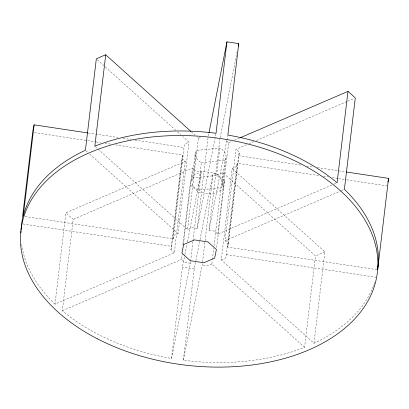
<?xml version="1.0" encoding="UTF-8"?>
<svg xmlns="http://www.w3.org/2000/svg" width="409" height="409" viewBox="0 0 409 409"><rect width="100%" height="100%" fill="white"/><g stroke="black" fill="none" stroke-linecap="round" stroke-linejoin="round"><path stroke-width="0.31" stroke-dasharray="2.04 1.53" d="M185.216 161.422L174.316 252.823L55.005 304.153L65.905 212.752L185.216 161.422L181.877 158.421L182.552 154.991L114.525 144.714M190.512 261.949L171.54 358.448L169.725 358.131A179.454 114.627 6.8 0 1 63.492 311.719L62.316 310.728L73.216 219.326L72.393 218.636A179.454 114.627 6.8 0 1 66.657 213.472L65.905 212.752M174.316 252.823L170.977 249.817L181.877 158.421M170.977 249.817L171.652 246.387L182.552 154.991M25.123 216.519L173.14 238.882L184.035 147.48L184.715 144.05L189.009 142.199L182.864 136.672M173.14 238.882L173.815 235.451L178.114 233.6L189.009 142.199M182.895 244.991L190.093 184.612L191.801 175.993L202.598 171.345L216.172 173.396L224.561 180.942L216.54 248.232M190.359 263.212L184.96 262.394L181.622 259.393L182.225 254.352M183.503 243.636L192.521 167.992L73.216 219.326M191.887 180.901L195.159 153.482M171.54 358.448L182.44 267.046L184.791 255.144M193.022 177.951L196.294 150.527L219.822 147.992A15.552 9.934 6.8 0 1 224.904 160.19L221.632 187.608L198.104 190.144A15.552 9.934 6.8 0 1 193.022 177.951L216.55 175.41A15.552 9.934 6.8 0 1 221.632 187.608M215.911 133.912L197.215 228.519L191.816 227.706L187.521 229.551L198.421 138.155L197 136.877M198.104 190.144L201.376 162.726A15.552 9.934 6.8 0 1 196.294 150.527M190.584 261.32L192.992 241.146M193.068 240.518L201.259 171.811L195.86 170.998L192.521 167.992M197.215 228.519L208.115 137.117M195.87 260.686L213.079 173.595L218.478 174.413L222.777 172.562L315.467 255.916L304.572 347.318L303.079 347.906A179.454 114.627 6.8 0 1 185.195 360.467L183.36 360.232L194.26 268.831L195.747 261.315M183.36 360.232L202.184 264.996L213.079 173.595M331.817 185.057L217.772 234.122L214.434 231.121L209.035 230.303L219.935 138.907M216.55 175.41L219.822 147.992M304.572 347.318L211.877 263.963L212.327 260.18M212.404 259.551L213.759 248.207M214.055 245.681L222.777 172.562M222.767 184.653L226.039 157.235M217.772 234.122L228.672 142.721L225.333 139.72M373.166 286.597A179.454 114.627 6.8 0 1 315.39 342.609L313.979 343.269L221.284 259.914L232.184 168.513L236.479 166.667L237.159 163.237L319.04 175.604M377.021 269.674L227.741 247.128L228.421 243.698L225.083 240.696L235.983 149.295L246.509 144.766M221.284 259.914L225.584 258.069L226.259 254.638L237.159 163.237M227.741 247.128L238.641 155.727L239.321 152.296L235.983 149.295M228.421 243.698L239.321 152.296M313.979 343.269L324.879 251.867L232.184 168.513M184.914 254.516L186.898 244.49M187.394 241.985L201.259 171.811M208.365 135.865L208.856 133.36M220.185 137.654L236.653 54.32M236.775 53.691L237.271 51.186M209.035 230.303L226.744 140.706M226.867 140.082L227.731 135.696M224.561 180.942L222.859 189.561L212.056 194.209L198.488 192.158L190.093 184.612M324.879 251.867L323.892 252.327A179.454 114.627 6.8 0 1 316.505 255.507L315.467 255.916M198.421 138.155L201.105 137M228.672 142.721L232.184 141.212M234.521 140.205L239.786 137.94M248.851 143.758L254.112 141.494M256.453 140.486L347.103 101.488M347.686 101.233L354.122 98.467M334.158 184.05L335.912 183.293M62.316 310.728L181.622 259.393M225.083 240.696L340.881 190.875M341.469 190.625L344.393 189.362M211.877 263.963L207.583 265.814L202.184 264.996M201.376 162.726L224.904 160.19M194.26 268.831L192.987 268.667A179.454 114.627 6.8 0 1 183.702 267.266L182.44 267.046M88.298 133.017L117.899 137.49M122.94 138.252L131.131 139.489M134.909 140.057L184.035 147.48M238.641 155.727L301.627 165.241M306.668 166.003L313.596 167.051M317.374 167.618L345.717 171.903M34.535 132.634L95.629 141.862M96.263 141.954L100.67 142.623M105.077 143.288L110.747 144.142M323.447 176.269L328.488 177.031M332.266 177.603L337.936 178.457M338.565 178.554L346.126 179.694M346.755 179.791L387.067 185.88M23.006 223.938L171.652 246.387M226.259 254.638L376.168 277.282M191.325 131.775L195.108 135.174M97.265 59.699L104.832 66.503M105.302 66.928L175.768 130.292M177.659 131.995L180.972 134.97M95.302 146.626L187.521 229.551M85.895 150.67L87.787 152.373M89.678 154.075L178.114 233.6M55.005 304.153L53.927 303.115A179.454 114.627 6.8 0 1 21.503 242.972M374.721 282.297A179.454 114.627 6.8 0 1 374.066 284.214M373.714 285.17A179.454 114.627 6.8 0 1 373.356 286.121"/><path stroke-width="0.61" d="M87.669 132.925L34.131 124.837L23.231 216.238L23.523 215.088A179.454 114.627 6.8 0 1 84.009 150.906L85.42 150.246L96.32 58.845L97.301 58.39A179.454 114.627 6.8 0 1 104.689 55.21L105.727 54.801L190.855 131.35M105.727 54.801L94.827 146.197L96.32 145.609A179.454 114.627 6.8 0 1 214.204 133.048L216.034 133.283L226.934 41.882L228.212 42.045A179.454 114.627 6.8 0 1 237.491 43.451L238.754 43.671L227.859 135.067L229.674 135.384A179.454 114.627 6.8 0 1 335.901 181.8L337.082 182.792L347.982 91.391L240.369 137.69M346.351 171.995L388.55 178.37L377.65 269.771L377.819 268.601A179.454 114.627 6.8 0 0 345.467 190.4L344.393 189.362L355.288 97.966L354.542 97.245A179.454 114.627 6.8 0 0 348.8 92.081L347.982 91.391M388.55 178.37L388.438 179.183A179.454 114.627 6.8 0 1 387.911 182.143M208.984 132.736L226.934 41.882M238.263 46.176L238.754 43.671M34.131 124.837L33.927 125.635A179.454 114.627 6.8 0 0 32.761 131.534L21.58 224.914A179.454 114.627 6.8 0 0 21.12 229.894M21.002 232.9A179.454 114.627 6.8 0 1 21.069 230.896M183.626 244.541L181.918 253.166L190.313 260.712L203.881 262.762L214.684 258.115L216.387 249.49L207.997 241.944L194.423 239.894L183.626 244.541M97.531 338.882A179.454 114.627 6.8 0 0 377.272 273.171A179.454 114.627 6.8 0 0 122.659 141.928A179.454 114.627 6.8 0 0 97.531 338.882"/></g></svg>
